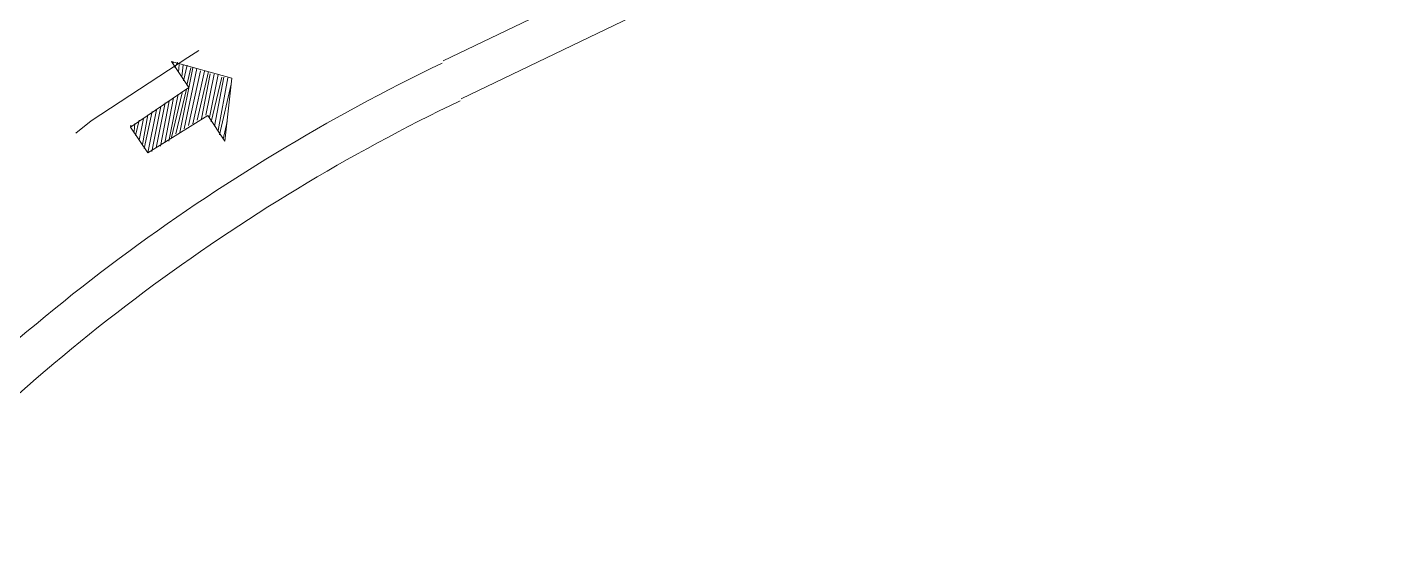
# Model space of a CAD drawing. Header units: metres. Extents: x -977055 to 805873, y -1033982 to 242021.
# Drawn here: x 2509.5 to 2545.84, y 727.77 to 741.51 of the extents above; entities that cross this region are included whole.
import ezdxf

# ---------------------------------------------------------------- set-up
doc = ezdxf.new("R2010")
doc.units = ezdxf.units.M
for name, color, linetype in [('PDF_acera', 7, 'Continuous'), ('PDF_linea de centro', 7, 'Continuous'), ('PDF_VIAS', 7, 'Continuous')]:
    doc.layers.add(name, color=color, linetype=linetype)

# ---------------------------------------------------------------- blocks, each defined once
blk = doc.blocks.new('CALLE')
at = {"layer": 'PDF_acera', "lineweight": 9}
for points in [[(-225.312192, -127.939392), (-242.034912, -100.929024)], [(-242.79696, -101.39472), (-226.031904, -128.405088)]]:
    blk.add_lwpolyline(points, dxfattribs=at)
for centre, radius, start, end in [((-277.576025, -122.922617), 41.764522, 31.8109317, 53.9098994), ((-277.575986, -122.922576), 40.87541, 31.8109112, 53.9099102)]:
    blk.add_arc(centre, radius, start, end, dxfattribs=at)
at = {"layer": 'PDF_linea de centro', "lineweight": 9}
blk.add_lwpolyline([(-242.3736, -95.721696), (-242.542944, -95.510016), (-244.109376, -93.604896), (-244.405728, -93.308544)], dxfattribs=at)
at = {"layer": 'PDF_VIAS', "lineweight": 20}
blk.add_lwpolyline([(-242.669952, -95.171328), (-243.177984, -95.594688), (-244.151712, -94.451616), (-244.659744, -94.874976), (-243.728352, -96.060384), (-244.236384, -96.483744), (-242.881632, -96.483744)], close=True, dxfattribs=at)
at = {"layer": 'PDF_VIAS', "lineweight": 9}
for points in [[(-244.321056, -94.578624), (-243.982368, -94.62096)], [(-244.236384, -94.536288), (-244.06704, -94.536288)], [(-244.151712, -94.451616), (-244.109376, -94.451616)], [(-244.659744, -94.874976), (-243.728352, -94.959648)], [(-244.575072, -94.790304), (-243.770688, -94.874976)], [(-244.4904, -94.747968), (-243.85536, -94.790304)], [(-244.405728, -94.663296), (-243.940032, -94.705632)], [(-244.617408, -94.959648), (-243.64368, -95.04432)], [(-244.532736, -95.04432), (-243.559008, -95.128992)], [(-244.4904, -95.128992), (-243.516672, -95.213664)], [(-244.405728, -95.213664), (-243.432, -95.298336)], [(-244.363392, -95.298336), (-243.347328, -95.383008)], [(-244.27872, -95.340672), (-243.304992, -95.46768)], [(-244.194048, -95.425344), (-243.22032, -95.552352)], [(-243.050976, -95.46768), (-242.712288, -95.510016)], [(-242.966304, -95.425344), (-242.712288, -95.425344)], [(-242.881632, -95.340672), (-242.712288, -95.340672)], [(-242.79696, -95.256), (-242.669952, -95.298336)], [(-242.712288, -95.213664), (-242.669952, -95.213664)], [(-244.151712, -95.510016), (-242.754624, -95.637024)], [(-244.06704, -95.594688), (-242.754624, -95.721696)], [(-243.982368, -95.67936), (-242.79696, -95.806368)], [(-243.940032, -95.764032), (-242.79696, -95.89104)], [(-243.135648, -95.552352), (-242.754624, -95.594688)], [(-243.85536, -95.848704), (-242.79696, -95.975712)], [(-243.813024, -95.933376), (-242.839296, -96.018048)], [(-243.728352, -96.018048), (-242.839296, -96.10272)], [(-244.109376, -96.356736), (-243.00864, -96.483744)], [(-244.024704, -96.3144), (-242.881632, -96.399072)], [(-243.940032, -96.229728), (-242.881632, -96.3144)], [(-243.85536, -96.145056), (-242.881632, -96.272064)], [(-243.770688, -96.10272), (-242.839296, -96.187392)], [(-244.194048, -96.441408), (-243.813024, -96.483744)]]:
    blk.add_lwpolyline(points, dxfattribs=at)

msp = doc.modelspace()

# ---------------------------------------------------------------- block references
at = {"xscale": 1.255773352820658, "yscale": 1.255773352820658, "zscale": 1.255773352820658, "rotation": 83.85573648860341}
msp.add_blockref('CALLE', (2427.15058, 1056.36283, 1015.371), dxfattribs=at)

doc.saveas('drawing.dxf')
